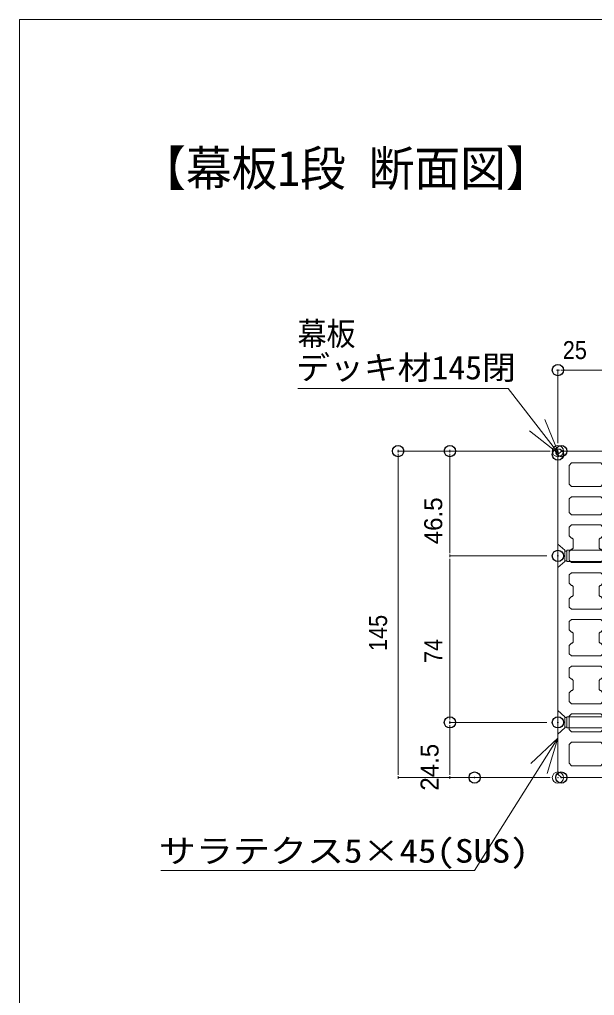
# Model space of a CAD drawing. Units: millimetres, scale not verified. Extents: x -450 to 450, y -136 to 136.
# Drawn here: x -450 to -398.9, y 49.8 to 136.5 of the extents above; entities that cross this region are included whole.
import ezdxf
from ezdxf.enums import TextEntityAlignment as Align

# ---------------------------------------------------------------- set-up
doc = ezdxf.new("R2010")
doc.units = ezdxf.units.MM
doc.header["$LTSCALE"] = 2
doc.header["$PDMODE"] = 32
doc.header["$PDSIZE"] = 1
for name, color, linetype, lineweight in [('0-0_一般', 4, 'Continuous', 9), ('0-1_デッキ', 4, 'Continuous', 9), ('0-4_文字', 4, 'Continuous', 9), ('0-6_ビス', 4, 'Continuous', 9), ('0-9_寸法', 7, 'Continuous', 9), ('0-A_0', 2, 'Continuous', 9)]:
    doc.layers.add(name, color=color, linetype=linetype, lineweight=lineweight)
doc.layers.add('0-B_Defpoints', color=7, linetype='Continuous')
doc.styles.add('Osaka', font='')
doc.styles.add('ＭＳ ゴシック', font='')
doc.styles.get('Osaka').set_extended_font_data('Osaka')
doc.styles.get('ＭＳ ゴシック').set_extended_font_data('MS Gothic')

# ---------------------------------------------------------------- blocks, each defined once
blk = doc.blocks.new('_DOT')
at = {"layer": '0-A_0', "color": 7}
for p, q in [((-1, 0), (-2, 0)), ((-0.5, 0), (0.5, 0))]:
    blk.add_line(p, q, dxfattribs=at)
blk = doc.blocks.new('グループ-303-1')
at = {"layer": '0-6_ビス'}
for p, q in [((3507.19, -4142.24), (3505.39, -4142.24)), ((3505.39, -4150.85), (3507.19, -4150.85))]:
    blk.add_line(p, q, dxfattribs=at)
for points in [[(3505.39, -4151.54), (3499.32, -4156.94), (3499.32, -4136.14), (3505.39, -4141.54)], [(3507.19, -4151.54), (3583.69, -4151.54), (3589.32, -4146.54), (3583.69, -4141.54), (3507.19, -4141.54)]]:
    blk.add_lwpolyline(points, close=True, dxfattribs=at)
blk = doc.blocks.new('グループ-304-1')
at = {"layer": '0-6_ビス'}
for p, q in [((3507.19, -4290.14), (3505.39, -4290.14)), ((3505.39, -4298.75), (3507.19, -4298.75))]:
    blk.add_line(p, q, dxfattribs=at)
for points in [[(3505.39, -4299.45), (3499.32, -4304.85), (3499.32, -4284.05), (3505.39, -4289.45)], [(3507.19, -4299.45), (3583.69, -4299.45), (3589.32, -4294.45), (3583.69, -4289.45), (3507.19, -4289.45)]]:
    blk.add_lwpolyline(points, close=True, dxfattribs=at)
blk = doc.blocks.new('グループ-305-1')
at = {"layer": '0-0_一般'}
for points in [[(3502.34, -4343.47), (3546.3, -4343.47), (3549.32, -4340.44), (3549.32, -4056.49), (3546.3, -4053.47), (3502.34, -4053.47), (3499.32, -4056.49), (3499.32, -4340.45)], [(3511.32, -4084.97), (3509.32, -4082.84), (3509.32, -4066.1), (3511.32, -4063.97), (3537.32, -4063.97), (3539.32, -4066.1), (3539.31, -4082.84), (3537.31, -4084.97)], [(3509.32, -4095.97), (3511.32, -4093.97), (3537.32, -4093.97), (3539.32, -4095.97), (3539.31, -4107.97), (3537.31, -4109.97), (3511.32, -4109.97), (3509.32, -4107.97)], [(3512.82, -4139.72), (3512.82, -4131.72), (3511.82, -4130.72), (3511.32, -4130.72), (3509.32, -4128.72), (3509.32, -4120.97), (3511.32, -4118.97), (3537.32, -4118.97), (3539.32, -4120.97), (3539.32, -4128.72), (3537.32, -4130.72), (3536.82, -4130.72), (3535.82, -4131.72), (3535.82, -4139.72), (3536.82, -4140.72), (3537.32, -4140.72), (3539.32, -4142.72), (3539.32, -4150.47), (3537.32, -4152.47), (3511.32, -4152.47), (3509.32, -4150.47), (3509.32, -4142.72), (3511.32, -4140.72), (3511.82, -4140.72)], [(3511.32, -4182.72), (3511.82, -4182.72), (3512.82, -4181.72), (3512.82, -4173.72), (3511.82, -4172.72), (3511.32, -4172.72), (3509.32, -4170.72), (3509.32, -4163.47), (3511.32, -4161.47), (3537.32, -4161.47), (3539.32, -4163.47), (3539.32, -4170.72), (3537.32, -4172.72), (3536.82, -4172.72), (3535.82, -4173.72), (3535.82, -4181.72), (3536.82, -4182.72), (3537.32, -4182.72), (3539.32, -4184.72), (3539.32, -4191.97), (3537.32, -4193.97), (3511.32, -4193.97), (3509.32, -4191.97), (3509.32, -4184.72)], [(3537.32, -4235.44), (3511.32, -4235.44), (3509.32, -4233.44), (3509.32, -4226.19), (3511.32, -4224.19), (3511.82, -4224.19), (3512.82, -4223.19), (3512.82, -4215.19), (3511.82, -4214.19), (3511.32, -4214.19), (3509.32, -4212.19), (3509.32, -4204.94), (3511.32, -4202.94), (3537.32, -4202.94), (3539.32, -4204.94), (3539.32, -4212.19), (3537.32, -4214.19), (3536.82, -4214.19), (3535.82, -4215.19), (3535.82, -4223.19), (3536.82, -4224.19), (3537.32, -4224.19), (3539.32, -4226.19), (3539.32, -4233.44)], [(3536.82, -4256.19), (3535.82, -4257.19), (3535.82, -4265.19), (3536.82, -4266.19), (3537.32, -4266.19), (3539.32, -4268.19), (3539.32, -4275.94), (3537.32, -4277.94), (3511.32, -4277.94), (3509.32, -4275.94), (3509.32, -4268.19), (3511.32, -4266.19), (3511.82, -4266.19), (3512.82, -4265.19), (3512.82, -4257.19), (3511.82, -4256.19), (3511.32, -4256.19), (3509.32, -4254.19), (3509.32, -4246.44), (3511.32, -4244.44), (3537.32, -4244.44), (3539.32, -4246.44), (3539.32, -4254.19), (3537.32, -4256.19)], [(3537.31, -4286.94), (3539.31, -4288.94), (3539.32, -4300.94), (3537.32, -4302.94), (3511.32, -4302.94), (3509.32, -4300.94), (3509.32, -4288.94), (3511.32, -4286.94)], [(3509.32, -4314.07), (3511.32, -4311.94), (3537.31, -4311.94), (3539.31, -4314.07), (3539.32, -4330.81), (3537.32, -4332.94), (3511.32, -4332.94), (3509.32, -4330.81)]]:
    blk.add_lwpolyline(points, close=True, dxfattribs=at)
at = {"layer": '0-0_一般', "color": 1}
for p in [(3499.32, -4053.47), (3549.32, -4053.47), (3499.32, -4343.47), (3549.32, -4343.47)]:
    blk.add_point(p, dxfattribs=at)

msp = doc.modelspace()

# ---------------------------------------------------------------- linework, layer by layer
at = {"layer": '0-0_一般', "color": 5}
msp.add_lwpolyline([(-450, 136.5), (-50, 136.5), (-50, -123.5), (-450, -123.5)], close=True, dxfattribs=at)
at = {"layer": '0-4_文字'}
for p, q in [((-406.602, 103.727), (-425.28, 103.727)), ((-406.602, 103.727), (-402.099, 97.927)), ((-409.595, 60.897), (-402.175, 72.653)), ((-409.595, 60.897), (-437.456, 60.897))]:
    msp.add_line(p, q, dxfattribs=at)
for points in [[(-403.331, 100.975), (-402.099, 97.927), (-404.689, 99.951)], [(-404.579, 70.411), (-402.175, 72.653), (-403.136, 69.509)]]:
    msp.add_lwpolyline(points, dxfattribs=at)
at = {"layer": '0-9_寸法'}
for p, q in [((-402.175, 98.852), (-402.175, 105.353)), ((-397.675, 105.353), (-401.674, 105.353)), ((-402.873, 98.153), (-416.375, 98.153)), ((-402.873, 98.153), (-411.775, 98.153)), ((-416.375, 69.654), (-416.375, 97.653)), ((-411.775, 89.346), (-411.775, 97.653)), ((-403.175, 88.846), (-411.775, 88.846)), ((-403.175, 88.846), (-411.775, 88.846)), ((-411.775, 88.345), (-411.775, 74.556)), ((-403.175, 74.055), (-411.775, 74.055)), ((-403.175, 74.055), (-411.775, 74.055)), ((-411.775, 69.654), (-411.775, 73.555)), ((-402.875, 69.154), (-416.375, 69.154)), ((-410.575, 69.154), (-411.775, 69.154))]:
    msp.add_line(p, q, dxfattribs=at)
at = {"layer": '0-B_Defpoints'}
for p in [(-402.175, 105.353), (-416.375, 98.153), (-411.775, 98.153), (-402.175, 97.852), (-401.873, 98.153), (-402.175, 88.846), (-411.775, 74.055), (-402.175, 74.055), (-409.575, 69.154), (-401.875, 69.154)]:
    msp.add_point(p, dxfattribs=at)

# ---------------------------------------------------------------- block references
at = {"layer": '0-1_デッキ', "xscale": 0.1, "yscale": 0.1}
msp.add_blockref('グループ-305-1', (-752.107, 503.5), dxfattribs=at)
at = {"layer": '0-6_ビス', "xscale": 0.1, "yscale": 0.1}
for name in ['グループ-303-1', 'グループ-304-1']:
    msp.add_blockref(name, (-752.107, 503.5), dxfattribs=at)
at = {"layer": '0-9_寸法', "xscale": 0.2503723, "yscale": 0.2503723}
for p, rotation in [((-402.175, 105.353), 180), ((-416.375, 98.153), 90), ((-411.775, 98.153), 90), ((-411.775, 88.846), 270), ((-411.775, 88.846), 90), ((-411.775, 74.055), 270), ((-411.775, 74.055), 90), ((-416.375, 69.154), 270), ((-411.775, 69.154), 270)]:
    msp.add_blockref('_DOT', p, dxfattribs=dict(at, rotation=rotation))

# ---------------------------------------------------------------- texts
at = {"layer": '0-0_一般', "style": 'ＭＳ ゴシック', "width": 0.95}
msp.add_text('【幕板1段 断面図】', height=3.134, dxfattribs=at).set_placement((-439.281, 120.772), align=Align.BOTTOM_LEFT)
at = {"layer": '0-4_文字', "style": 'ＭＳ ゴシック'}
for s, width, p in [('幕板', 0.9, (-425.303, 106.903)), ('デッキ材145閉', 1.05, (-425.425, 103.897)), ('サラテクス5×45(SUS)', 1.15, (-437.621, 60.957))]:
    msp.add_text(s, height=2.097, dxfattribs=dict(at, width=width)).set_placement(p, align=Align.BOTTOM_LEFT)
at = {"layer": '0-9_寸法', "style": 'Osaka', "width": 0.9}
msp.add_text('25', height=1.598, dxfattribs=at).set_placement((-401.743, 105.853), align=Align.BOTTOM_LEFT)
at = {"layer": '0-9_寸法', "style": 'Osaka'}
for s, p in [('46.5', (-411.975, 89.88)), ('24.5', (-412.3, 67.985))]:
    msp.add_text(s, height=1.598, rotation=90, dxfattribs=at).set_placement(p, align=Align.BOTTOM_LEFT)
at = {"layer": '0-9_寸法', "style": 'Osaka', "width": 0.9}
for s, p in [('145', (-416.875, 80.396)), ('74', (-411.975, 79.33))]:
    msp.add_text(s, height=1.598, rotation=90, dxfattribs=at).set_placement(p, align=Align.BOTTOM_LEFT)

doc.saveas('drawing.dxf')
